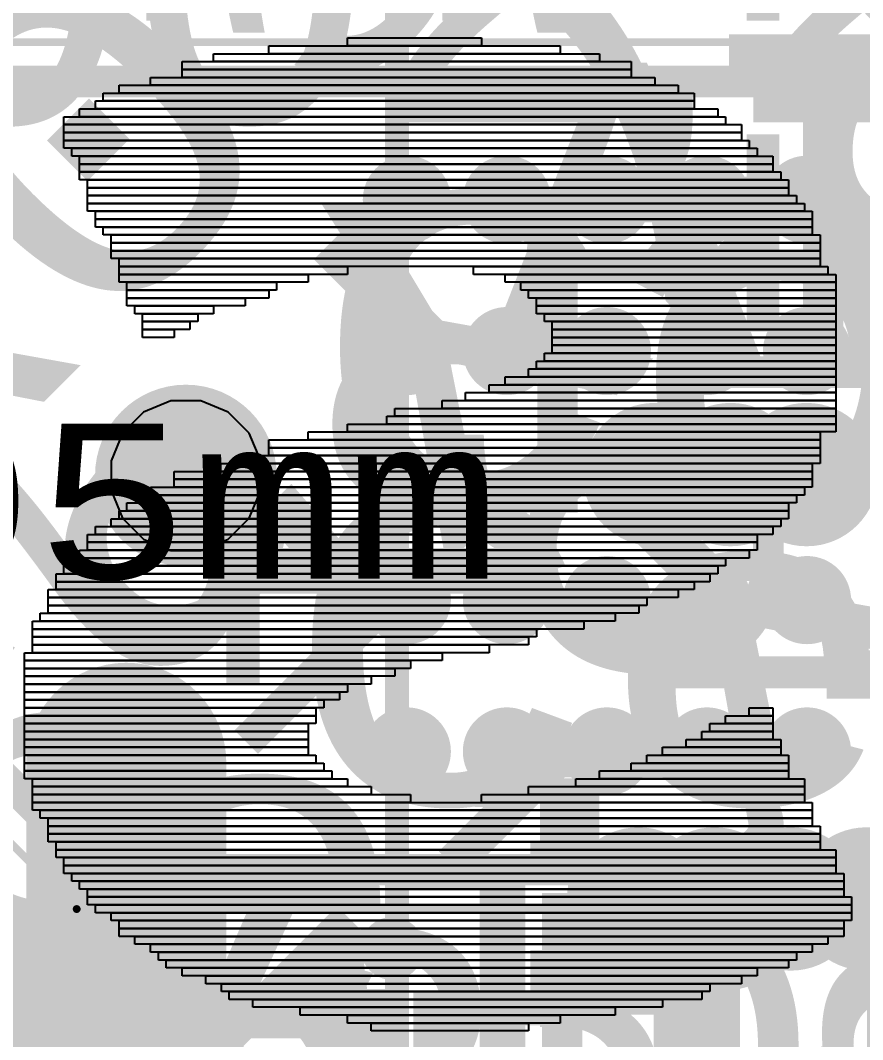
# Model space of a CAD drawing. Header units: inches. Extents: x -2.12 to 4.45, y -3.15 to 1.57.
# Drawn here: x 0.1413 to 0.3518, y -1.2747 to -1.0202 of the extents above; entities that cross this region are included whole.
import ezdxf

# ---------------------------------------------------------------- set-up
doc = ezdxf.new("R2010")
doc.units = ezdxf.units.IN
doc.header["$MEASUREMENT"] = 0
for name, color, linetype in [('Bottom', 5, 'Continuous'), ('Bottom Overlay', 54, 'Continuous'), ('Bottom Solder', 6, 'Continuous'), ('bPlace', 56, 'Continuous'), ('Document', 56, 'Continuous'), ('Measures', 56, 'Continuous'), ('Multi-Layer', 9, 'Continuous'), ('Pad Holes', 156, 'Continuous'), ('tDocu', 76, 'Continuous'), ('Top', 1, 'Continuous'), ('Top Overlay', 2, 'Continuous'), ('Top Paste', 8, 'Continuous'), ('Top Solder', 216, 'Continuous'), ('Top Value', 56, 'Continuous'), ('tPlace', 56, 'Continuous'), ('Via Holes', 16, 'Continuous')]:
    doc.layers.add(name, color=color, linetype=linetype)
doc.styles.add('Arial', font='', dxfattribs={"height": 0.2})
doc.styles.add('Courier New', font='', dxfattribs={"height": 0.2})
doc.styles.get('Arial').set_extended_font_data('Arial')
doc.styles.get('Courier New').set_extended_font_data('Courier New')

# ---------------------------------------------------------------- blocks, each defined once
blk = doc.blocks.new('SMD3225_3_2X2_5X0_7_MTC_L_43')
at = {"layer": 'Measures', "style": 'Courier New'}
for s, p in [('Inner Pad Padstyle: RX47Y-4D0T', (-0.666, -0.315)), ('Outer Pad Padstyle: RX47Y59D0T', (-0.659, -0.415)), ('Alternate 1 Padstyle: OX60Y90D30P', (-0.712, -0.515)), ('Alternate 2 Padstyle: OX90Y60D30P', (-0.712, -0.615))]:
    blk.add_text(s, height=0.0775, dxfattribs=at).set_placement(p)
blk = doc.blocks.new('TO_236AB_NEX_L_53')
at = {"layer": 'Measures', "style": 'Courier New'}
for s, height, p in [('0.075in/1.905mm', 0.03875, (-0.159, -0.194)), ('Top Padstyle: RX19Y34D0T', 0.0775, (-0.53, -0.306)), ('Bottom Padstyle: RX19Y34D0T', 0.0775, (-0.583, -0.38))]:
    blk.add_text(s, height=height, dxfattribs=at).set_placement(p)
blk = doc.blocks.new('CONN_QTH_030_02_L_D_A_K_FR_S00_72')
at = {"layer": 'Measures', "style": 'Courier New'}
for s, p in [('1st Center Padstyle: RX185Y25D0T', (-0.697, -1.057)), ('2nd Center Padstyle: RX100Y25D0T', (-0.704, -1.132)), ('Keying Padstyle: EX60Y60D40P', (-0.613, -1.207))]:
    blk.add_text(s, height=0.0775, dxfattribs=at).set_placement(p)
blk = doc.blocks.new('SAMTEC_ADM6_30_01_5_L_4_2_A_TR_73')
at = {"layer": 'Top'}
h = blk.add_hatch(color=1, dxfattribs=at)
edge = h.paths.add_edge_path()
edge.add_arc((0.2625, 0.0689), 0.00701, 0, 360)
h = blk.add_hatch(color=1, dxfattribs=at)
edge = h.paths.add_edge_path()
edge.add_arc((0.2875, 0.0689), 0.00701, 0, 360)
h = blk.add_hatch(color=1, dxfattribs=at)
edge = h.paths.add_edge_path()
edge.add_arc((0.3125, 0.0689), 0.00701, 0, 360)
h = blk.add_hatch(color=1, dxfattribs=at)
edge = h.paths.add_edge_path()
edge.add_arc((0.3375, 0.0689), 0.00701, 0, 360)
h = blk.add_hatch(color=1, dxfattribs=at)
edge = h.paths.add_edge_path()
edge.add_arc((0.3625, 0.0689), 0.00701, 0, 360)
h = blk.add_hatch(color=1, dxfattribs=at)
edge = h.paths.add_edge_path()
edge.add_arc((0.2625, 0.0311), 0.00701, 0, 360)
h = blk.add_hatch(color=1, dxfattribs=at)
edge = h.paths.add_edge_path()
edge.add_arc((0.2875, 0.0311), 0.00701, 0, 360)
h = blk.add_hatch(color=1, dxfattribs=at)
edge = h.paths.add_edge_path()
edge.add_arc((0.3125, 0.0311), 0.00701, 0, 360)
h = blk.add_hatch(color=1, dxfattribs=at)
edge = h.paths.add_edge_path()
edge.add_arc((0.3375, 0.0311), 0.00701, 0, 360)
h = blk.add_hatch(color=1, dxfattribs=at)
edge = h.paths.add_edge_path()
edge.add_arc((0.3625, 0.0311), 0.00701, 0, 360)
h = blk.add_hatch(color=1, dxfattribs=at)
edge = h.paths.add_edge_path()
edge.add_arc((0.2625, -0.0311), 0.00701, 0, 360)
h = blk.add_hatch(color=1, dxfattribs=at)
edge = h.paths.add_edge_path()
edge.add_arc((0.2875, -0.0311), 0.00701, 0, 360)
h = blk.add_hatch(color=1, dxfattribs=at)
edge = h.paths.add_edge_path()
edge.add_arc((0.3125, -0.0311), 0.00701, 0, 360)
h = blk.add_hatch(color=1, dxfattribs=at)
edge = h.paths.add_edge_path()
edge.add_arc((0.3375, -0.0311), 0.00701, 0, 360)
h = blk.add_hatch(color=1, dxfattribs=at)
edge = h.paths.add_edge_path()
edge.add_arc((0.3625, -0.0311), 0.00701, 0, 360)
h = blk.add_hatch(color=1, dxfattribs=at)
edge = h.paths.add_edge_path()
edge.add_arc((0.2625, -0.0689), 0.00701, 0, 360)
h = blk.add_hatch(color=1, dxfattribs=at)
edge = h.paths.add_edge_path()
edge.add_arc((0.2875, -0.0689), 0.00701, 0, 360)
h = blk.add_hatch(color=1, dxfattribs=at)
edge = h.paths.add_edge_path()
edge.add_arc((0.3125, -0.0689), 0.00701, 0, 360)
h = blk.add_hatch(color=1, dxfattribs=at)
edge = h.paths.add_edge_path()
edge.add_arc((0.3375, -0.0689), 0.00701, 0, 360)
h = blk.add_hatch(color=1, dxfattribs=at)
edge = h.paths.add_edge_path()
edge.add_arc((0.3625, -0.0689), 0.00701, 0, 360)
at = {"layer": 'Top Paste'}
h = blk.add_hatch(color=8, dxfattribs=at)
edge = h.paths.add_edge_path()
edge.add_arc((0.2625, 0.0689), 0.00701, 0, 360)
h = blk.add_hatch(color=8, dxfattribs=at)
edge = h.paths.add_edge_path()
edge.add_arc((0.2875, 0.0689), 0.00701, 0, 360)
h = blk.add_hatch(color=8, dxfattribs=at)
edge = h.paths.add_edge_path()
edge.add_arc((0.3125, 0.0689), 0.00701, 0, 360)
h = blk.add_hatch(color=8, dxfattribs=at)
edge = h.paths.add_edge_path()
edge.add_arc((0.3375, 0.0689), 0.00701, 0, 360)
h = blk.add_hatch(color=8, dxfattribs=at)
edge = h.paths.add_edge_path()
edge.add_arc((0.3625, 0.0689), 0.00701, 0, 360)
h = blk.add_hatch(color=8, dxfattribs=at)
edge = h.paths.add_edge_path()
edge.add_arc((0.2625, 0.0311), 0.00701, 0, 360)
h = blk.add_hatch(color=8, dxfattribs=at)
edge = h.paths.add_edge_path()
edge.add_arc((0.2875, 0.0311), 0.00701, 0, 360)
h = blk.add_hatch(color=8, dxfattribs=at)
edge = h.paths.add_edge_path()
edge.add_arc((0.3125, 0.0311), 0.00701, 0, 360)
h = blk.add_hatch(color=8, dxfattribs=at)
edge = h.paths.add_edge_path()
edge.add_arc((0.3375, 0.0311), 0.00701, 0, 360)
h = blk.add_hatch(color=8, dxfattribs=at)
edge = h.paths.add_edge_path()
edge.add_arc((0.3625, 0.0311), 0.00701, 0, 360)
h = blk.add_hatch(color=8, dxfattribs=at)
edge = h.paths.add_edge_path()
edge.add_arc((0.2625, -0.0311), 0.00701, 0, 360)
h = blk.add_hatch(color=8, dxfattribs=at)
edge = h.paths.add_edge_path()
edge.add_arc((0.2875, -0.0311), 0.00701, 0, 360)
h = blk.add_hatch(color=8, dxfattribs=at)
edge = h.paths.add_edge_path()
edge.add_arc((0.3125, -0.0311), 0.00701, 0, 360)
h = blk.add_hatch(color=8, dxfattribs=at)
edge = h.paths.add_edge_path()
edge.add_arc((0.3375, -0.0311), 0.00701, 0, 360)
h = blk.add_hatch(color=8, dxfattribs=at)
edge = h.paths.add_edge_path()
edge.add_arc((0.3625, -0.0311), 0.00701, 0, 360)
h = blk.add_hatch(color=8, dxfattribs=at)
edge = h.paths.add_edge_path()
edge.add_arc((0.2625, -0.0689), 0.00701, 0, 360)
h = blk.add_hatch(color=8, dxfattribs=at)
edge = h.paths.add_edge_path()
edge.add_arc((0.2875, -0.0689), 0.00701, 0, 360)
h = blk.add_hatch(color=8, dxfattribs=at)
edge = h.paths.add_edge_path()
edge.add_arc((0.3125, -0.0689), 0.00701, 0, 360)
h = blk.add_hatch(color=8, dxfattribs=at)
edge = h.paths.add_edge_path()
edge.add_arc((0.3375, -0.0689), 0.00701, 0, 360)
h = blk.add_hatch(color=8, dxfattribs=at)
edge = h.paths.add_edge_path()
edge.add_arc((0.3625, -0.0689), 0.00701, 0, 360)
at = {"layer": 'Top Solder'}
h = blk.add_hatch(color=216, dxfattribs=at)
edge = h.paths.add_edge_path()
edge.add_arc((0.2625, 0.0689), 0.01101, 0, 360)
h = blk.add_hatch(color=216, dxfattribs=at)
edge = h.paths.add_edge_path()
edge.add_arc((0.2875, 0.0689), 0.01101, 0, 360)
h = blk.add_hatch(color=216, dxfattribs=at)
edge = h.paths.add_edge_path()
edge.add_arc((0.3125, 0.0689), 0.01101, 0, 360)
h = blk.add_hatch(color=216, dxfattribs=at)
edge = h.paths.add_edge_path()
edge.add_arc((0.3375, 0.0689), 0.01101, 0, 360)
h = blk.add_hatch(color=216, dxfattribs=at)
edge = h.paths.add_edge_path()
edge.add_arc((0.3625, 0.0689), 0.01101, 0, 360)
h = blk.add_hatch(color=216, dxfattribs=at)
edge = h.paths.add_edge_path()
edge.add_arc((0.2625, 0.0311), 0.01101, 0, 360)
h = blk.add_hatch(color=216, dxfattribs=at)
edge = h.paths.add_edge_path()
edge.add_arc((0.2875, 0.0311), 0.01101, 0, 360)
h = blk.add_hatch(color=216, dxfattribs=at)
edge = h.paths.add_edge_path()
edge.add_arc((0.3125, 0.0311), 0.01101, 0, 360)
h = blk.add_hatch(color=216, dxfattribs=at)
edge = h.paths.add_edge_path()
edge.add_arc((0.3375, 0.0311), 0.01101, 0, 360)
h = blk.add_hatch(color=216, dxfattribs=at)
edge = h.paths.add_edge_path()
edge.add_arc((0.3625, 0.0311), 0.01101, 0, 360)
h = blk.add_hatch(color=216, dxfattribs=at)
edge = h.paths.add_edge_path()
edge.add_arc((0.2625, -0.0311), 0.01101, 0, 360)
h = blk.add_hatch(color=216, dxfattribs=at)
edge = h.paths.add_edge_path()
edge.add_arc((0.2875, -0.0311), 0.01101, 0, 360)
h = blk.add_hatch(color=216, dxfattribs=at)
edge = h.paths.add_edge_path()
edge.add_arc((0.3125, -0.0311), 0.01101, 0, 360)
h = blk.add_hatch(color=216, dxfattribs=at)
edge = h.paths.add_edge_path()
edge.add_arc((0.3375, -0.0311), 0.01101, 0, 360)
h = blk.add_hatch(color=216, dxfattribs=at)
edge = h.paths.add_edge_path()
edge.add_arc((0.3625, -0.0311), 0.01101, 0, 360)
h = blk.add_hatch(color=216, dxfattribs=at)
edge = h.paths.add_edge_path()
edge.add_arc((0.2625, -0.0689), 0.01101, 0, 360)
h = blk.add_hatch(color=216, dxfattribs=at)
edge = h.paths.add_edge_path()
edge.add_arc((0.2875, -0.0689), 0.01101, 0, 360)
h = blk.add_hatch(color=216, dxfattribs=at)
edge = h.paths.add_edge_path()
edge.add_arc((0.3125, -0.0689), 0.01101, 0, 360)
h = blk.add_hatch(color=216, dxfattribs=at)
edge = h.paths.add_edge_path()
edge.add_arc((0.3375, -0.0689), 0.01101, 0, 360)
h = blk.add_hatch(color=216, dxfattribs=at)
edge = h.paths.add_edge_path()
edge.add_arc((0.3625, -0.0689), 0.01101, 0, 360)
at = {"layer": 'tDocu'}
for points, const_width in [([(0.37008, 0.11811, 1), (0.3622, 0.11811, 1)], 0.00787), ([(0.36023, 0.11811, 1), (0.36417, 0.11811, 1)], 0.00394), ([(0.36811, 0.11811, 1), (0.37205, 0.11811, 1)], 0.00394), ([(0.4391, 0.09843, 1), (0.44106, 0.09843, 1)], 0.00197), ([(0.4391, 0.09843, 1), (0.44106, 0.09843, 1)], 0.00197)]:
    blk.add_lwpolyline(points, format="xyb", close=True, dxfattribs=dict(at, const_width=const_width))
at = {"layer": 'tDocu', "const_width": 0.00394}
for points in [[(0.44008, 0.09843), (-0.44008, 0.09843)], [(0.46791, 0.07059), (0.44008, 0.09843)], [(0.46791, -0.09843), (-0.46791, -0.09843)]]:
    blk.add_lwpolyline(points, dxfattribs=at)
at = {"layer": 'Top', "const_width": 0.00197}
for points in [[(0.445, 0.10827), (-0.445, 0.10827)], [(0.47776, 0.07551), (0.445, 0.10827)], [(0.47776, -0.10827), (-0.47776, -0.10827)]]:
    blk.add_lwpolyline(points, dxfattribs=at)
at = {"layer": 'Top', "const_width": 0.000985}
blk.add_lwpolyline([(0.44451, 0.10827, 1), (0.44549, 0.10827, 1)], format="xyb", close=True, dxfattribs=at)
blk.add_lwpolyline([(0.44451, 0.10827, 1), (0.44549, 0.10827, 1)], format="xyb", close=True, dxfattribs=at)
at = {"layer": 'tPlace'}
for points, const_width in [([(0.37008, 0.11811, 1), (0.3622, 0.11811, 1)], 0.00787), ([(0.36023, 0.11811, 1), (0.36417, 0.11811, 1)], 0.00394), ([(0.36811, 0.11811, 1), (0.37205, 0.11811, 1)], 0.00394), ([(0.43811, 0.09843, 1), (0.44205, 0.09843, 1)], 0.00394), ([(0.43811, 0.09843, 1), (0.44205, 0.09843, 1)], 0.00394)]:
    blk.add_lwpolyline(points, format="xyb", close=True, dxfattribs=dict(at, const_width=const_width))
at = {"layer": 'tPlace', "const_width": 0.00787}
for points in [[(0.44008, 0.09843), (-0.44008, 0.09843)], [(0.46791, 0.07059), (0.44008, 0.09843)], [(0.46791, -0.09843), (-0.46791, -0.09843)]]:
    blk.add_lwpolyline(points, dxfattribs=at)
blk = doc.blocks.new('TO_236_VIS_L_90')
at = {"layer": 'Measures', "style": 'Courier New'}
blk.add_text('Alt 2 Padstyle: OX90Y60D30P', height=0.0775, dxfattribs=at).set_placement((-0.583, -0.533))
blk = doc.blocks.new('TO_236AB_NEX_L_93')
at = {"layer": 'Measures', "style": 'Courier New'}
for s, p in [('Top Padstyle: RX19Y34D0T', (-0.53, -0.306)), ('Bottom Padstyle: RX19Y34D0T', (-0.583, -0.38)), ('Alt 1 Padstyle: OX60Y90D30P', (-0.583, -0.456)), ('Alt 2 Padstyle: OX90Y60D30P', (-0.583, -0.53))]:
    blk.add_text(s, height=0.0775, dxfattribs=at).set_placement(p)

msp = doc.modelspace()

# ---------------------------------------------------------------- hatches: boundary and pattern name
at = {"layer": 'Bottom'}
h = msp.add_hatch(color=5, dxfattribs=at)
edge = h.paths.add_edge_path()
edge.add_arc((0.18269, -1.13386), 0.0187, 0, 360)
h = msp.add_hatch(color=5, dxfattribs=at)
edge = h.paths.add_edge_path()
edge.add_arc((0.2998, -1.13361), 0.013905, 0, 360)
h = msp.add_hatch(color=5, dxfattribs=at)
edge = h.paths.add_edge_path()
edge.add_arc((0.3188, -1.13361), 0.013905, 0, 360)
h = msp.add_hatch(color=5, dxfattribs=at)
edge = h.paths.add_edge_path()
edge.add_arc((0.3378, -1.13361), 0.013905, 0, 360)
h = msp.add_hatch(color=5, dxfattribs=at)
edge = h.paths.add_edge_path()
edge.add_arc((0.2958, -1.23961), 0.013905, 0, 360)
h = msp.add_hatch(color=5, dxfattribs=at)
edge = h.paths.add_edge_path()
edge.add_arc((0.3148, -1.23961), 0.013905, 0, 360)
h = msp.add_hatch(color=5, dxfattribs=at)
edge = h.paths.add_edge_path()
edge.add_arc((0.3338, -1.23961), 0.013905, 0, 360)
h = msp.add_hatch(color=5, dxfattribs=at)
edge = h.paths.add_edge_path()
edge.add_arc((0.3528, -1.23961), 0.013905, 0, 360)
at = {"layer": 'Bottom Solder'}
h = msp.add_hatch(color=6, dxfattribs=at)
edge = h.paths.add_edge_path()
edge.add_arc((0.18269, -1.13386), 0.0227, 0, 360)
h = msp.add_hatch(color=6, dxfattribs=at)
edge = h.paths.add_edge_path()
edge.add_arc((0.2998, -1.13361), 0.017905, 0, 360)
h = msp.add_hatch(color=6, dxfattribs=at)
edge = h.paths.add_edge_path()
edge.add_arc((0.3188, -1.13361), 0.017905, 0, 360)
h = msp.add_hatch(color=6, dxfattribs=at)
edge = h.paths.add_edge_path()
edge.add_arc((0.3378, -1.13361), 0.017905, 0, 360)
h = msp.add_hatch(color=6, dxfattribs=at)
edge = h.paths.add_edge_path()
edge.add_arc((0.2958, -1.23961), 0.017905, 0, 360)
h = msp.add_hatch(color=6, dxfattribs=at)
edge = h.paths.add_edge_path()
edge.add_arc((0.3148, -1.23961), 0.017905, 0, 360)
h = msp.add_hatch(color=6, dxfattribs=at)
edge = h.paths.add_edge_path()
edge.add_arc((0.3338, -1.23961), 0.017905, 0, 360)
h = msp.add_hatch(color=6, dxfattribs=at)
edge = h.paths.add_edge_path()
edge.add_arc((0.3528, -1.23961), 0.017905, 0, 360)
at = {"layer": 'Multi-Layer'}
h = msp.add_hatch(color=9, dxfattribs=at)
edge = h.paths.add_edge_path()
edge.add_arc((0.18269, -1.13386), 0.0187, 0, 360)
at = {"layer": 'Pad Holes'}
h = msp.add_hatch(color=7, dxfattribs=at)
edge = h.paths.add_edge_path()
edge.add_arc((0.18269, -1.13386), 0.0187, 0, 360)
at = {"layer": 'Top'}
h = msp.add_hatch(color=1, dxfattribs=at)
edge = h.paths.add_edge_path()
edge.add_arc((0.18269, -1.13386), 0.0187, 0, 360)
h = msp.add_hatch(color=1, dxfattribs=at)
edge = h.paths.add_edge_path()
edge.add_arc((0.2998, -1.13361), 0.013905, 0, 360)
h = msp.add_hatch(color=1, dxfattribs=at)
edge = h.paths.add_edge_path()
edge.add_arc((0.3188, -1.13361), 0.013905, 0, 360)
h = msp.add_hatch(color=1, dxfattribs=at)
edge = h.paths.add_edge_path()
edge.add_arc((0.3378, -1.13361), 0.013905, 0, 360)
h = msp.add_hatch(color=1, dxfattribs=at)
edge = h.paths.add_edge_path()
edge.add_arc((0.2958, -1.23961), 0.013905, 0, 360)
h = msp.add_hatch(color=1, dxfattribs=at)
edge = h.paths.add_edge_path()
edge.add_arc((0.3148, -1.23961), 0.013905, 0, 360)
h = msp.add_hatch(color=1, dxfattribs=at)
edge = h.paths.add_edge_path()
edge.add_arc((0.3338, -1.23961), 0.013905, 0, 360)
h = msp.add_hatch(color=1, dxfattribs=at)
edge = h.paths.add_edge_path()
edge.add_arc((0.3528, -1.23961), 0.013905, 0, 360)
at = {"layer": 'Top Solder'}
h = msp.add_hatch(color=216, dxfattribs=at)
edge = h.paths.add_edge_path()
edge.add_arc((0.18269, -1.13386), 0.0227, 0, 360)
h = msp.add_hatch(color=216, dxfattribs=at)
edge = h.paths.add_edge_path()
edge.add_arc((0.2998, -1.13361), 0.017905, 0, 360)
h = msp.add_hatch(color=216, dxfattribs=at)
edge = h.paths.add_edge_path()
edge.add_arc((0.3188, -1.13361), 0.017905, 0, 360)
h = msp.add_hatch(color=216, dxfattribs=at)
edge = h.paths.add_edge_path()
edge.add_arc((0.3378, -1.13361), 0.017905, 0, 360)
h = msp.add_hatch(color=216, dxfattribs=at)
edge = h.paths.add_edge_path()
edge.add_arc((0.2958, -1.23961), 0.017905, 0, 360)
h = msp.add_hatch(color=216, dxfattribs=at)
edge = h.paths.add_edge_path()
edge.add_arc((0.3148, -1.23961), 0.017905, 0, 360)
h = msp.add_hatch(color=216, dxfattribs=at)
edge = h.paths.add_edge_path()
edge.add_arc((0.3338, -1.23961), 0.017905, 0, 360)
h = msp.add_hatch(color=216, dxfattribs=at)
edge = h.paths.add_edge_path()
edge.add_arc((0.3528, -1.23961), 0.017905, 0, 360)
at = {"layer": 'Via Holes'}
h = msp.add_hatch(color=7, dxfattribs=at)
edge = h.paths.add_edge_path()
edge.add_arc((0.2998, -1.13361), 0.005905, 0, 360)
h = msp.add_hatch(color=7, dxfattribs=at)
edge = h.paths.add_edge_path()
edge.add_arc((0.3188, -1.13361), 0.005905, 0, 360)
h = msp.add_hatch(color=7, dxfattribs=at)
edge = h.paths.add_edge_path()
edge.add_arc((0.3378, -1.13361), 0.005905, 0, 360)
h = msp.add_hatch(color=7, dxfattribs=at)
edge = h.paths.add_edge_path()
edge.add_arc((0.2958, -1.23961), 0.005905, 0, 360)
h = msp.add_hatch(color=7, dxfattribs=at)
edge = h.paths.add_edge_path()
edge.add_arc((0.3148, -1.23961), 0.005905, 0, 360)
h = msp.add_hatch(color=7, dxfattribs=at)
edge = h.paths.add_edge_path()
edge.add_arc((0.3338, -1.23961), 0.005905, 0, 360)
h = msp.add_hatch(color=7, dxfattribs=at)
edge = h.paths.add_edge_path()
edge.add_arc((0.3528, -1.23961), 0.005905, 0, 360)

# ---------------------------------------------------------------- linework, layer by layer
at = {"layer": 'bPlace'}
for p, q in [((0.22308, -1.02652), (0.22308, -1.02455)), ((0.22308, -1.02455), (0.25654, -1.02455)), ((0.25654, -1.02455), (0.25654, -1.02652)), ((0.18961, -1.03045), (0.18961, -1.02848)), ((0.18961, -1.02848), (0.28607, -1.02848)), ((0.20339, -1.02848), (0.20339, -1.02652)), ((0.20339, -1.02652), (0.27623, -1.02652)), ((0.27623, -1.02848), (0.20339, -1.02848)), ((0.25654, -1.02652), (0.22308, -1.02652)), ((0.27623, -1.02652), (0.27623, -1.02848)), ((0.28607, -1.02848), (0.28607, -1.03045)), ((0.18174, -1.03242), (0.18174, -1.03045)), ((0.18174, -1.03045), (0.29394, -1.03045)), ((0.28607, -1.03045), (0.18961, -1.03045)), ((0.29394, -1.03045), (0.29394, -1.03242)), ((0.29394, -1.03242), (0.18174, -1.03242)), ((0.18174, -1.03439), (0.18174, -1.03242)), ((0.18174, -1.03242), (0.29394, -1.03242)), ((0.29394, -1.03242), (0.29394, -1.03439)), ((0.17386, -1.03636), (0.17386, -1.03439)), ((0.17386, -1.03439), (0.29985, -1.03439)), ((0.29394, -1.03439), (0.18174, -1.03439)), ((0.29985, -1.03439), (0.29985, -1.03636)), ((0.16205, -1.04029), (0.16205, -1.03833)), ((0.16205, -1.03833), (0.30969, -1.03833)), ((0.16599, -1.03833), (0.16599, -1.03636)), ((0.16599, -1.03636), (0.30575, -1.03636)), ((0.30575, -1.03833), (0.16599, -1.03833)), ((0.29985, -1.03636), (0.17386, -1.03636)), ((0.30575, -1.03636), (0.30575, -1.03833)), ((0.30969, -1.03833), (0.30969, -1.04029)), ((0.16008, -1.04226), (0.16008, -1.04029)), ((0.16008, -1.04029), (0.30969, -1.04029)), ((0.30969, -1.04029), (0.16205, -1.04029)), ((0.30969, -1.04029), (0.30969, -1.04226)), ((0.15615, -1.04423), (0.15615, -1.04226)), ((0.15615, -1.04226), (0.3156, -1.04226)), ((0.30969, -1.04226), (0.16008, -1.04226)), ((0.3156, -1.04226), (0.3156, -1.04423)), ((0.15221, -1.0462), (0.15221, -1.04423)), ((0.15221, -1.04423), (0.31756, -1.04423)), ((0.31756, -1.0462), (0.15221, -1.0462)), ((0.15221, -1.04817), (0.15221, -1.0462)), ((0.15221, -1.0462), (0.3215, -1.0462)), ((0.3156, -1.04423), (0.15615, -1.04423)), ((0.31756, -1.04423), (0.31756, -1.0462)), ((0.3215, -1.0462), (0.3215, -1.04817)), ((0.3215, -1.04817), (0.15221, -1.04817)), ((0.15221, -1.05014), (0.15221, -1.04817)), ((0.15221, -1.04817), (0.3215, -1.04817)), ((0.3215, -1.04817), (0.3215, -1.05014)), ((0.3215, -1.05014), (0.15221, -1.05014)), ((0.15221, -1.05211), (0.15221, -1.05014)), ((0.15221, -1.05014), (0.32347, -1.05014)), ((0.32347, -1.05014), (0.32347, -1.05211)), ((0.32347, -1.05211), (0.15221, -1.05211)), ((0.15418, -1.05407), (0.15418, -1.05211)), ((0.15418, -1.05211), (0.32544, -1.05211)), ((0.32544, -1.05211), (0.32544, -1.05407)), ((0.32544, -1.05407), (0.15418, -1.05407)), ((0.15615, -1.05604), (0.15615, -1.05407)), ((0.15615, -1.05407), (0.32937, -1.05407)), ((0.32937, -1.05604), (0.15615, -1.05604)), ((0.15615, -1.05801), (0.15615, -1.05604)), ((0.15615, -1.05604), (0.32937, -1.05604)), ((0.32937, -1.05407), (0.32937, -1.05604)), ((0.32937, -1.05604), (0.32937, -1.05801)), ((0.32937, -1.05801), (0.15615, -1.05801)), ((0.15615, -1.05998), (0.15615, -1.05801)), ((0.15615, -1.05801), (0.33134, -1.05801)), ((0.33134, -1.05801), (0.33134, -1.05998)), ((0.33134, -1.05998), (0.15615, -1.05998)), ((0.15812, -1.06195), (0.15812, -1.05998)), ((0.15812, -1.05998), (0.33331, -1.05998)), ((0.33331, -1.05998), (0.33331, -1.06195)), ((0.33331, -1.06195), (0.15812, -1.06195)), ((0.15812, -1.06392), (0.15812, -1.06195)), ((0.15812, -1.06195), (0.33331, -1.06195)), ((0.33331, -1.06392), (0.15812, -1.06392)), ((0.15812, -1.06589), (0.15812, -1.06392)), ((0.15812, -1.06392), (0.33528, -1.06392)), ((0.33331, -1.06195), (0.33331, -1.06392)), ((0.33528, -1.06392), (0.33528, -1.06589)), ((0.33528, -1.06589), (0.15812, -1.06589)), ((0.15812, -1.06785), (0.15812, -1.06589)), ((0.15812, -1.06589), (0.33725, -1.06589)), ((0.33725, -1.06589), (0.33725, -1.06785)), ((0.33725, -1.06785), (0.15812, -1.06785)), ((0.16008, -1.06982), (0.16008, -1.06785)), ((0.16008, -1.06785), (0.33922, -1.06785)), ((0.33922, -1.06785), (0.33922, -1.06982)), ((0.33922, -1.06982), (0.16008, -1.06982)), ((0.16008, -1.07179), (0.16008, -1.06982)), ((0.16008, -1.06982), (0.33922, -1.06982)), ((0.33922, -1.06982), (0.33922, -1.07179)), ((0.33922, -1.07179), (0.16008, -1.07179)), ((0.16205, -1.07376), (0.16205, -1.07179)), ((0.16205, -1.07179), (0.33922, -1.07179)), ((0.33922, -1.07376), (0.16205, -1.07376)), ((0.16402, -1.07573), (0.16402, -1.07376)), ((0.16402, -1.07376), (0.34119, -1.07376)), ((0.33922, -1.07179), (0.33922, -1.07376)), ((0.34119, -1.07376), (0.34119, -1.07573)), ((0.34119, -1.07573), (0.16402, -1.07573)), ((0.16402, -1.0777), (0.16402, -1.07573)), ((0.16402, -1.07573), (0.34119, -1.07573)), ((0.34119, -1.07573), (0.34119, -1.0777)), ((0.34119, -1.0777), (0.16402, -1.0777)), ((0.16402, -1.07967), (0.16402, -1.0777)), ((0.16402, -1.0777), (0.34119, -1.0777)), ((0.34119, -1.0777), (0.34119, -1.07967)), ((0.34119, -1.07967), (0.16402, -1.07967)), ((0.16599, -1.08163), (0.16599, -1.07967)), ((0.16599, -1.07967), (0.34119, -1.07967)), ((0.34119, -1.08163), (0.16599, -1.08163)), ((0.16599, -1.0836), (0.16599, -1.08163)), ((0.16599, -1.08163), (0.22308, -1.08163)), ((0.22308, -1.08163), (0.22308, -1.0836)), ((0.25457, -1.0836), (0.25457, -1.08163)), ((0.25457, -1.08163), (0.34315, -1.08163)), ((0.34119, -1.07967), (0.34119, -1.08163)), ((0.34315, -1.08163), (0.34315, -1.0836)), ((0.22308, -1.0836), (0.16599, -1.0836)), ((0.16599, -1.08557), (0.16599, -1.0836)), ((0.16599, -1.0836), (0.21323, -1.0836)), ((0.21323, -1.0836), (0.21323, -1.08557)), ((0.34315, -1.0836), (0.25457, -1.0836)), ((0.26245, -1.08557), (0.26245, -1.0836)), ((0.26245, -1.0836), (0.34512, -1.0836)), ((0.34512, -1.0836), (0.34512, -1.08557)), ((0.21323, -1.08557), (0.16599, -1.08557)), ((0.16796, -1.08754), (0.16796, -1.08557)), ((0.16796, -1.08557), (0.20536, -1.08557)), ((0.20536, -1.08557), (0.20536, -1.08754)), ((0.34512, -1.08557), (0.26245, -1.08557)), ((0.26638, -1.08754), (0.26638, -1.08557)), ((0.26638, -1.08557), (0.34512, -1.08557)), ((0.34512, -1.08557), (0.34512, -1.08754)), ((0.20536, -1.08754), (0.16796, -1.08754)), ((0.16796, -1.08951), (0.16796, -1.08754)), ((0.16796, -1.08754), (0.20339, -1.08754)), ((0.20339, -1.08951), (0.16796, -1.08951)), ((0.16796, -1.09148), (0.16796, -1.08951)), ((0.16796, -1.08951), (0.19749, -1.08951)), ((0.19749, -1.08951), (0.19749, -1.09148)), ((0.20339, -1.08754), (0.20339, -1.08951)), ((0.34512, -1.08754), (0.26638, -1.08754)), ((0.26835, -1.08951), (0.26835, -1.08754)), ((0.26835, -1.08754), (0.34512, -1.08754)), ((0.34512, -1.08951), (0.26835, -1.08951)), ((0.27032, -1.09148), (0.27032, -1.08951)), ((0.27032, -1.08951), (0.34512, -1.08951)), ((0.34512, -1.08754), (0.34512, -1.08951)), ((0.34512, -1.08951), (0.34512, -1.09148)), ((0.19749, -1.09148), (0.16796, -1.09148)), ((0.16993, -1.09344), (0.16993, -1.09148)), ((0.16993, -1.09148), (0.18961, -1.09148)), ((0.18961, -1.09148), (0.18961, -1.09344)), ((0.34512, -1.09148), (0.27032, -1.09148)), ((0.27032, -1.09344), (0.27032, -1.09148)), ((0.27032, -1.09148), (0.34512, -1.09148)), ((0.34512, -1.09148), (0.34512, -1.09344)), ((0.18961, -1.09344), (0.16993, -1.09344)), ((0.17189, -1.09541), (0.17189, -1.09344)), ((0.17189, -1.09344), (0.18567, -1.09344)), ((0.18567, -1.09344), (0.18567, -1.09541)), ((0.34512, -1.09344), (0.27032, -1.09344)), ((0.27229, -1.09541), (0.27229, -1.09344)), ((0.27229, -1.09344), (0.34512, -1.09344)), ((0.34512, -1.09344), (0.34512, -1.09541)), ((0.18567, -1.09541), (0.17189, -1.09541)), ((0.17189, -1.09738), (0.17189, -1.09541)), ((0.17189, -1.09541), (0.18371, -1.09541)), ((0.18371, -1.09541), (0.18371, -1.09738)), ((0.34512, -1.09541), (0.27229, -1.09541)), ((0.27426, -1.09738), (0.27426, -1.09541)), ((0.27426, -1.09541), (0.34512, -1.09541)), ((0.34512, -1.09541), (0.34512, -1.09738)), ((0.18371, -1.09738), (0.17189, -1.09738)), ((0.17189, -1.09935), (0.17189, -1.09738)), ((0.17189, -1.09738), (0.17977, -1.09738)), ((0.17977, -1.09935), (0.17189, -1.09935)), ((0.17977, -1.09738), (0.17977, -1.09935)), ((0.34512, -1.09738), (0.27426, -1.09738)), ((0.27426, -1.09935), (0.27426, -1.09738)), ((0.27426, -1.09738), (0.34512, -1.09738)), ((0.34512, -1.09935), (0.27426, -1.09935)), ((0.27426, -1.10132), (0.27426, -1.09935)), ((0.27426, -1.09935), (0.34512, -1.09935)), ((0.34512, -1.09738), (0.34512, -1.09935)), ((0.34512, -1.09935), (0.34512, -1.10132)), ((0.34512, -1.10132), (0.27426, -1.10132)), ((0.27426, -1.10329), (0.27426, -1.10132)), ((0.27426, -1.10132), (0.34512, -1.10132)), ((0.34512, -1.10132), (0.34512, -1.10329)), ((0.27229, -1.10526), (0.27229, -1.10329)), ((0.27229, -1.10329), (0.34512, -1.10329)), ((0.34512, -1.10329), (0.27426, -1.10329)), ((0.34512, -1.10329), (0.34512, -1.10526)), ((0.26835, -1.10919), (0.26835, -1.10722)), ((0.26835, -1.10722), (0.34512, -1.10722)), ((0.27032, -1.10722), (0.27032, -1.10526)), ((0.27032, -1.10526), (0.34512, -1.10526)), ((0.34512, -1.10722), (0.27032, -1.10722)), ((0.34512, -1.10526), (0.27229, -1.10526)), ((0.34512, -1.10526), (0.34512, -1.10722)), ((0.34512, -1.10722), (0.34512, -1.10919)), ((0.26245, -1.11116), (0.26245, -1.10919)), ((0.26245, -1.10919), (0.34512, -1.10919)), ((0.34512, -1.10919), (0.26835, -1.10919)), ((0.34512, -1.10919), (0.34512, -1.11116)), ((0.25851, -1.11313), (0.25851, -1.11116)), ((0.25851, -1.11116), (0.34512, -1.11116)), ((0.34512, -1.11116), (0.26245, -1.11116)), ((0.34512, -1.11116), (0.34512, -1.11313)), ((0.2526, -1.1151), (0.2526, -1.11313)), ((0.2526, -1.11313), (0.34512, -1.11313)), ((0.34512, -1.11313), (0.25851, -1.11313)), ((0.34512, -1.11313), (0.34512, -1.1151)), ((0.23489, -1.11904), (0.23489, -1.11707)), ((0.23489, -1.11707), (0.34512, -1.11707)), ((0.2467, -1.11707), (0.2467, -1.1151)), ((0.2467, -1.1151), (0.34512, -1.1151)), ((0.34512, -1.11707), (0.2467, -1.11707)), ((0.34512, -1.1151), (0.2526, -1.1151)), ((0.34512, -1.1151), (0.34512, -1.11707)), ((0.34512, -1.11707), (0.34512, -1.11904)), ((0.23292, -1.121), (0.23292, -1.11904)), ((0.23292, -1.11904), (0.34512, -1.11904)), ((0.34512, -1.11904), (0.23489, -1.11904)), ((0.34512, -1.11904), (0.34512, -1.121)), ((0.22308, -1.12297), (0.22308, -1.121)), ((0.22308, -1.121), (0.34512, -1.121)), ((0.34512, -1.121), (0.23292, -1.121)), ((0.34512, -1.121), (0.34512, -1.12297)), ((0.20339, -1.12691), (0.20339, -1.12494)), ((0.20339, -1.12494), (0.34119, -1.12494)), ((0.21323, -1.12494), (0.21323, -1.12297)), ((0.21323, -1.12297), (0.34119, -1.12297)), ((0.34119, -1.12494), (0.21323, -1.12494)), ((0.34512, -1.12297), (0.22308, -1.12297)), ((0.34119, -1.12297), (0.34119, -1.12494)), ((0.34119, -1.12494), (0.34119, -1.12691)), ((0.34119, -1.12691), (0.20339, -1.12691)), ((0.20339, -1.12888), (0.20339, -1.12691)), ((0.20339, -1.12691), (0.34119, -1.12691)), ((0.34119, -1.12691), (0.34119, -1.12888)), ((0.19552, -1.13085), (0.19552, -1.12888)), ((0.19552, -1.12888), (0.34119, -1.12888)), ((0.34119, -1.12888), (0.20339, -1.12888)), ((0.34119, -1.12888), (0.34119, -1.13085)), ((0.17977, -1.13478), (0.17977, -1.13281)), ((0.17977, -1.13281), (0.33922, -1.13281)), ((0.18764, -1.13281), (0.18764, -1.13085)), ((0.18764, -1.13085), (0.33922, -1.13085)), ((0.33922, -1.13281), (0.18764, -1.13281)), ((0.34119, -1.13085), (0.19552, -1.13085)), ((0.33922, -1.13085), (0.33922, -1.13281)), ((0.33922, -1.13281), (0.33922, -1.13478)), ((0.33922, -1.13478), (0.17977, -1.13478)), ((0.17977, -1.13675), (0.17977, -1.13478)), ((0.17977, -1.13478), (0.33922, -1.13478)), ((0.33922, -1.13478), (0.33922, -1.13675)), ((0.17386, -1.13872), (0.17386, -1.13675)), ((0.17386, -1.13675), (0.33725, -1.13675)), ((0.33922, -1.13675), (0.17977, -1.13675)), ((0.33725, -1.13675), (0.33725, -1.13872)), ((0.17189, -1.14069), (0.17189, -1.13872)), ((0.17189, -1.13872), (0.33528, -1.13872)), ((0.33725, -1.13872), (0.17386, -1.13872)), ((0.33528, -1.13872), (0.33528, -1.14069)), ((0.16599, -1.14463), (0.16599, -1.14266)), ((0.16599, -1.14266), (0.33331, -1.14266)), ((0.16796, -1.14266), (0.16796, -1.14069)), ((0.16796, -1.14069), (0.33331, -1.14069)), ((0.33331, -1.14266), (0.16796, -1.14266)), ((0.33528, -1.14069), (0.17189, -1.14069)), ((0.33331, -1.14069), (0.33331, -1.14266)), ((0.33331, -1.14266), (0.33331, -1.14463)), ((0.16402, -1.14659), (0.16402, -1.14463)), ((0.16402, -1.14463), (0.33134, -1.14463)), ((0.33331, -1.14463), (0.16599, -1.14463)), ((0.33134, -1.14463), (0.33134, -1.14659)), ((0.16008, -1.14856), (0.16008, -1.14659)), ((0.16008, -1.14659), (0.32937, -1.14659)), ((0.33134, -1.14659), (0.16402, -1.14659)), ((0.32937, -1.14659), (0.32937, -1.14856)), ((0.15812, -1.15053), (0.15812, -1.14856)), ((0.15812, -1.14856), (0.32544, -1.14856)), ((0.32544, -1.15053), (0.15812, -1.15053)), ((0.15812, -1.1525), (0.15812, -1.15053)), ((0.15812, -1.15053), (0.32544, -1.15053)), ((0.32937, -1.14856), (0.16008, -1.14856)), ((0.32544, -1.14856), (0.32544, -1.15053)), ((0.32544, -1.15053), (0.32544, -1.1525)), ((0.15615, -1.15447), (0.15615, -1.1525)), ((0.15615, -1.1525), (0.32347, -1.1525)), ((0.32544, -1.1525), (0.15812, -1.1525)), ((0.32347, -1.1525), (0.32347, -1.15447)), ((0.15221, -1.15644), (0.15221, -1.15447)), ((0.15221, -1.15447), (0.31756, -1.15447)), ((0.32347, -1.15447), (0.15615, -1.15447)), ((0.31756, -1.15447), (0.31756, -1.15644)), ((0.31756, -1.15644), (0.15221, -1.15644)), ((0.15221, -1.15841), (0.15221, -1.15644)), ((0.15221, -1.15644), (0.3156, -1.15644)), ((0.3156, -1.15644), (0.3156, -1.15841)), ((0.15024, -1.16037), (0.15024, -1.15841)), ((0.15024, -1.15841), (0.31363, -1.15841)), ((0.31363, -1.16037), (0.15024, -1.16037)), ((0.15024, -1.16234), (0.15024, -1.16037)), ((0.15024, -1.16037), (0.30969, -1.16037)), ((0.3156, -1.15841), (0.15221, -1.15841)), ((0.30969, -1.16037), (0.30969, -1.16234)), ((0.31363, -1.15841), (0.31363, -1.16037)), ((0.14827, -1.16431), (0.14827, -1.16234)), ((0.14827, -1.16234), (0.30575, -1.16234)), ((0.30969, -1.16234), (0.15024, -1.16234)), ((0.30575, -1.16234), (0.30575, -1.16431)), ((0.30575, -1.16431), (0.14827, -1.16431)), ((0.14827, -1.16628), (0.14827, -1.16431)), ((0.14827, -1.16431), (0.29788, -1.16431)), ((0.29788, -1.16431), (0.29788, -1.16628)), ((0.1463, -1.17022), (0.1463, -1.16825)), ((0.1463, -1.16825), (0.29, -1.16825)), ((0.29788, -1.16628), (0.14827, -1.16628)), ((0.14827, -1.16825), (0.14827, -1.16628)), ((0.14827, -1.16628), (0.29591, -1.16628)), ((0.29591, -1.16825), (0.14827, -1.16825)), ((0.29, -1.16825), (0.29, -1.17022)), ((0.29591, -1.16628), (0.29591, -1.16825)), ((0.14434, -1.17218), (0.14434, -1.17022)), ((0.14434, -1.17022), (0.28213, -1.17022)), ((0.29, -1.17022), (0.1463, -1.17022)), ((0.28213, -1.17022), (0.28213, -1.17218)), ((0.28213, -1.17218), (0.14434, -1.17218)), ((0.14434, -1.17415), (0.14434, -1.17218)), ((0.14434, -1.17218), (0.27032, -1.17218)), ((0.27032, -1.17218), (0.27032, -1.17415)), ((0.27032, -1.17415), (0.14434, -1.17415)), ((0.14434, -1.17612), (0.14434, -1.17415)), ((0.14434, -1.17415), (0.26835, -1.17415)), ((0.26835, -1.17612), (0.14434, -1.17612)), ((0.14434, -1.17809), (0.14434, -1.17612)), ((0.14434, -1.17612), (0.25851, -1.17612)), ((0.25851, -1.17612), (0.25851, -1.17809)), ((0.26835, -1.17415), (0.26835, -1.17612)), ((0.14237, -1.18006), (0.14237, -1.17809)), ((0.14237, -1.17809), (0.2467, -1.17809)), ((0.25851, -1.17809), (0.14434, -1.17809)), ((0.2467, -1.17809), (0.2467, -1.18006)), ((0.2467, -1.18006), (0.14237, -1.18006)), ((0.14237, -1.18203), (0.14237, -1.18006)), ((0.14237, -1.18006), (0.23882, -1.18006)), ((0.23882, -1.18006), (0.23882, -1.18203)), ((0.23882, -1.18203), (0.14237, -1.18203)), ((0.14237, -1.184), (0.14237, -1.18203)), ((0.14237, -1.18203), (0.23489, -1.18203)), ((0.23489, -1.18203), (0.23489, -1.184)), ((0.23489, -1.184), (0.14237, -1.184)), ((0.14237, -1.18596), (0.14237, -1.184)), ((0.14237, -1.184), (0.22898, -1.184)), ((0.22898, -1.18596), (0.14237, -1.18596)), ((0.14237, -1.18793), (0.14237, -1.18596)), ((0.14237, -1.18596), (0.22308, -1.18596)), ((0.22308, -1.18596), (0.22308, -1.18793)), ((0.22898, -1.184), (0.22898, -1.18596)), ((0.22308, -1.18793), (0.14237, -1.18793)), ((0.14237, -1.1899), (0.14237, -1.18793)), ((0.14237, -1.18793), (0.22111, -1.18793)), ((0.22111, -1.18793), (0.22111, -1.1899)), ((0.22111, -1.1899), (0.14237, -1.1899)), ((0.14237, -1.19187), (0.14237, -1.1899)), ((0.14237, -1.1899), (0.21717, -1.1899)), ((0.21717, -1.1899), (0.21717, -1.19187)), ((0.21717, -1.19187), (0.14237, -1.19187)), ((0.14237, -1.19384), (0.14237, -1.19187)), ((0.14237, -1.19187), (0.2152, -1.19187)), ((0.2152, -1.19384), (0.14237, -1.19384)), ((0.14237, -1.19581), (0.14237, -1.19384)), ((0.14237, -1.19384), (0.2152, -1.19384)), ((0.2152, -1.19187), (0.2152, -1.19384)), ((0.2152, -1.19384), (0.2152, -1.19581)), ((0.31756, -1.19581), (0.31756, -1.19384)), ((0.31756, -1.19384), (0.32937, -1.19384)), ((0.32347, -1.19384), (0.32347, -1.19187)), ((0.32347, -1.19187), (0.32937, -1.19187)), ((0.32937, -1.19384), (0.32347, -1.19384)), ((0.32937, -1.19187), (0.32937, -1.19384)), ((0.32937, -1.19384), (0.32937, -1.19581)), ((0.2152, -1.19581), (0.14237, -1.19581)), ((0.14237, -1.19778), (0.14237, -1.19581)), ((0.14237, -1.19581), (0.21323, -1.19581)), ((0.21323, -1.19581), (0.21323, -1.19778)), ((0.31363, -1.19778), (0.31363, -1.19581)), ((0.31363, -1.19581), (0.32937, -1.19581)), ((0.32937, -1.19581), (0.31756, -1.19581)), ((0.32937, -1.19581), (0.32937, -1.19778)), ((0.21323, -1.19778), (0.14237, -1.19778)), ((0.14237, -1.19974), (0.14237, -1.19778)), ((0.14237, -1.19778), (0.21323, -1.19778)), ((0.21323, -1.19778), (0.21323, -1.19974)), ((0.31166, -1.19974), (0.31166, -1.19778)), ((0.31166, -1.19778), (0.32937, -1.19778)), ((0.32937, -1.19778), (0.31363, -1.19778)), ((0.32937, -1.19778), (0.32937, -1.19974)), ((0.21323, -1.19974), (0.14237, -1.19974)), ((0.14237, -1.20171), (0.14237, -1.19974)), ((0.14237, -1.19974), (0.21323, -1.19974)), ((0.21323, -1.19974), (0.21323, -1.20171)), ((0.30772, -1.20171), (0.30772, -1.19974)), ((0.30772, -1.19974), (0.33134, -1.19974)), ((0.32937, -1.19974), (0.31166, -1.19974)), ((0.33134, -1.19974), (0.33134, -1.20171)), ((0.21323, -1.20171), (0.14237, -1.20171)), ((0.14237, -1.20368), (0.14237, -1.20171)), ((0.14237, -1.20171), (0.21323, -1.20171)), ((0.21323, -1.20368), (0.14237, -1.20368)), ((0.14237, -1.20565), (0.14237, -1.20368)), ((0.14237, -1.20368), (0.2152, -1.20368)), ((0.21323, -1.20171), (0.21323, -1.20368)), ((0.2152, -1.20368), (0.2152, -1.20565)), ((0.29788, -1.20565), (0.29788, -1.20368)), ((0.29788, -1.20368), (0.33331, -1.20368)), ((0.30182, -1.20368), (0.30182, -1.20171)), ((0.30182, -1.20171), (0.33134, -1.20171)), ((0.33134, -1.20368), (0.30182, -1.20368)), ((0.33134, -1.20171), (0.30772, -1.20171)), ((0.33134, -1.20171), (0.33134, -1.20368)), ((0.33331, -1.20368), (0.33331, -1.20565)), ((0.2152, -1.20565), (0.14237, -1.20565)), ((0.14237, -1.20762), (0.14237, -1.20565)), ((0.14237, -1.20565), (0.21717, -1.20565)), ((0.21717, -1.20565), (0.21717, -1.20762)), ((0.29394, -1.20762), (0.29394, -1.20565)), ((0.29394, -1.20565), (0.33331, -1.20565)), ((0.33331, -1.20565), (0.29788, -1.20565)), ((0.33331, -1.20565), (0.33331, -1.20762)), ((0.21717, -1.20762), (0.14237, -1.20762)), ((0.14237, -1.20959), (0.14237, -1.20762)), ((0.14237, -1.20762), (0.21914, -1.20762)), ((0.21914, -1.20762), (0.21914, -1.20959)), ((0.28607, -1.20959), (0.28607, -1.20762)), ((0.28607, -1.20762), (0.33331, -1.20762)), ((0.33331, -1.20762), (0.29394, -1.20762)), ((0.33331, -1.20762), (0.33331, -1.20959)), ((0.21914, -1.20959), (0.14237, -1.20959)), ((0.14434, -1.21155), (0.14434, -1.20959)), ((0.14434, -1.20959), (0.22308, -1.20959)), ((0.22308, -1.21155), (0.14434, -1.21155)), ((0.14434, -1.21352), (0.14434, -1.21155)), ((0.14434, -1.21155), (0.22898, -1.21155)), ((0.22308, -1.20959), (0.22308, -1.21155)), ((0.22898, -1.21155), (0.22898, -1.21352)), ((0.26835, -1.21352), (0.26835, -1.21155)), ((0.26835, -1.21155), (0.33725, -1.21155)), ((0.28016, -1.21155), (0.28016, -1.20959)), ((0.28016, -1.20959), (0.33725, -1.20959)), ((0.33725, -1.21155), (0.28016, -1.21155)), ((0.33331, -1.20959), (0.28607, -1.20959)), ((0.33725, -1.20959), (0.33725, -1.21155)), ((0.33725, -1.21155), (0.33725, -1.21352)), ((0.22898, -1.21352), (0.14434, -1.21352)), ((0.14434, -1.21549), (0.14434, -1.21352)), ((0.14434, -1.21352), (0.23882, -1.21352)), ((0.23882, -1.21352), (0.23882, -1.21549)), ((0.25654, -1.21549), (0.25654, -1.21352)), ((0.25654, -1.21352), (0.33725, -1.21352)), ((0.33725, -1.21352), (0.26835, -1.21352)), ((0.33725, -1.21352), (0.33725, -1.21549)), ((0.23882, -1.21549), (0.14434, -1.21549)), ((0.14434, -1.21746), (0.14434, -1.21549)), ((0.14434, -1.21549), (0.33922, -1.21549)), ((0.33725, -1.21549), (0.25654, -1.21549)), ((0.33922, -1.21549), (0.33922, -1.21746)), ((0.33922, -1.21746), (0.14434, -1.21746)), ((0.1463, -1.21943), (0.1463, -1.21746)), ((0.1463, -1.21746), (0.33922, -1.21746)), ((0.33922, -1.21943), (0.1463, -1.21943)), ((0.14827, -1.2214), (0.14827, -1.21943)), ((0.14827, -1.21943), (0.33922, -1.21943)), ((0.33922, -1.21746), (0.33922, -1.21943)), ((0.33922, -1.21943), (0.33922, -1.2214)), ((0.33922, -1.2214), (0.14827, -1.2214)), ((0.14827, -1.22337), (0.14827, -1.2214)), ((0.14827, -1.2214), (0.34119, -1.2214)), ((0.34119, -1.2214), (0.34119, -1.22337)), ((0.34119, -1.22337), (0.14827, -1.22337)), ((0.14827, -1.22533), (0.14827, -1.22337)), ((0.14827, -1.22337), (0.34119, -1.22337)), ((0.34119, -1.22337), (0.34119, -1.22533)), ((0.34119, -1.22533), (0.14827, -1.22533)), ((0.15024, -1.2273), (0.15024, -1.22533)), ((0.15024, -1.22533), (0.34119, -1.22533)), ((0.34119, -1.22533), (0.34119, -1.2273)), ((0.34119, -1.2273), (0.15024, -1.2273)), ((0.15024, -1.22927), (0.15024, -1.2273)), ((0.15024, -1.2273), (0.34512, -1.2273)), ((0.34512, -1.22927), (0.15024, -1.22927)), ((0.15221, -1.23124), (0.15221, -1.22927)), ((0.15221, -1.22927), (0.34512, -1.22927)), ((0.34512, -1.2273), (0.34512, -1.22927)), ((0.34512, -1.22927), (0.34512, -1.23124)), ((0.34512, -1.23124), (0.15221, -1.23124)), ((0.15221, -1.23321), (0.15221, -1.23124)), ((0.15221, -1.23124), (0.34512, -1.23124)), ((0.34512, -1.23124), (0.34512, -1.23321)), ((0.34512, -1.23321), (0.15221, -1.23321)), ((0.15418, -1.23518), (0.15418, -1.23321)), ((0.15418, -1.23321), (0.34709, -1.23321)), ((0.34709, -1.23321), (0.34709, -1.23518)), ((0.34709, -1.23518), (0.15418, -1.23518)), ((0.15615, -1.23715), (0.15615, -1.23518)), ((0.15615, -1.23518), (0.34709, -1.23518)), ((0.34709, -1.23715), (0.15615, -1.23715)), ((0.15812, -1.23911), (0.15812, -1.23715)), ((0.15812, -1.23715), (0.34709, -1.23715)), ((0.34709, -1.23518), (0.34709, -1.23715)), ((0.34709, -1.23715), (0.34709, -1.23911)), ((0.34709, -1.23911), (0.15812, -1.23911)), ((0.15812, -1.24108), (0.15812, -1.23911)), ((0.15812, -1.23911), (0.34906, -1.23911)), ((0.34906, -1.23911), (0.34906, -1.24108)), ((0.34906, -1.24108), (0.15812, -1.24108)), ((0.16008, -1.24305), (0.16008, -1.24108)), ((0.16008, -1.24108), (0.34906, -1.24108)), ((0.34906, -1.24108), (0.34906, -1.24305)), ((0.34906, -1.24305), (0.16008, -1.24305)), ((0.16402, -1.24502), (0.16402, -1.24305)), ((0.16402, -1.24305), (0.34906, -1.24305)), ((0.34906, -1.24305), (0.34906, -1.24502)), ((0.34906, -1.24502), (0.16402, -1.24502)), ((0.16599, -1.24699), (0.16599, -1.24502)), ((0.16599, -1.24502), (0.34709, -1.24502)), ((0.34709, -1.24699), (0.16599, -1.24699)), ((0.16599, -1.24896), (0.16599, -1.24699)), ((0.16599, -1.24699), (0.34709, -1.24699)), ((0.34709, -1.24502), (0.34709, -1.24699)), ((0.34709, -1.24699), (0.34709, -1.24896)), ((0.34709, -1.24896), (0.16599, -1.24896)), ((0.16993, -1.25092), (0.16993, -1.24896)), ((0.16993, -1.24896), (0.34315, -1.24896)), ((0.34315, -1.24896), (0.34315, -1.25092)), ((0.34315, -1.25092), (0.16993, -1.25092)), ((0.17386, -1.25289), (0.17386, -1.25092)), ((0.17386, -1.25092), (0.33922, -1.25092)), ((0.33922, -1.25092), (0.33922, -1.25289)), ((0.33922, -1.25289), (0.17386, -1.25289)), ((0.17583, -1.25486), (0.17583, -1.25289)), ((0.17583, -1.25289), (0.33528, -1.25289)), ((0.33528, -1.25486), (0.17583, -1.25486)), ((0.1778, -1.25683), (0.1778, -1.25486)), ((0.1778, -1.25486), (0.33331, -1.25486)), ((0.33331, -1.25486), (0.33331, -1.25683)), ((0.33528, -1.25289), (0.33528, -1.25486)), ((0.33331, -1.25683), (0.1778, -1.25683)), ((0.18174, -1.2588), (0.18174, -1.25683)), ((0.18174, -1.25683), (0.32544, -1.25683)), ((0.32544, -1.25683), (0.32544, -1.2588)), ((0.32544, -1.2588), (0.18174, -1.2588)), ((0.18764, -1.26077), (0.18764, -1.2588)), ((0.18764, -1.2588), (0.3215, -1.2588)), ((0.3215, -1.2588), (0.3215, -1.26077)), ((0.3215, -1.26077), (0.18764, -1.26077)), ((0.19158, -1.26274), (0.19158, -1.26077)), ((0.19158, -1.26077), (0.31363, -1.26077)), ((0.31363, -1.26077), (0.31363, -1.26274)), ((0.31363, -1.26274), (0.19158, -1.26274)), ((0.19355, -1.2647), (0.19355, -1.26274)), ((0.19355, -1.26274), (0.31166, -1.26274)), ((0.31166, -1.2647), (0.19355, -1.2647)), ((0.19945, -1.26667), (0.19945, -1.2647)), ((0.19945, -1.2647), (0.30182, -1.2647)), ((0.30182, -1.2647), (0.30182, -1.26667)), ((0.31166, -1.26274), (0.31166, -1.2647)), ((0.30182, -1.26667), (0.19945, -1.26667)), ((0.21126, -1.26864), (0.21126, -1.26667)), ((0.21126, -1.26667), (0.29, -1.26667)), ((0.29, -1.26667), (0.29, -1.26864)), ((0.29, -1.26864), (0.21126, -1.26864)), ((0.22308, -1.27061), (0.22308, -1.26864)), ((0.22308, -1.26864), (0.27623, -1.26864)), ((0.27623, -1.26864), (0.27623, -1.27061)), ((0.27623, -1.27061), (0.22308, -1.27061)), ((0.22898, -1.27258), (0.22898, -1.27061)), ((0.22898, -1.27061), (0.26835, -1.27061)), ((0.26835, -1.27258), (0.22898, -1.27258)), ((0.26835, -1.27061), (0.26835, -1.27258))]:
    msp.add_line(p, q, dxfattribs=at)
at = {"layer": 'Document', "const_width": 0.006}
msp.add_lwpolyline([(0.23548, -1.29876), (0.23548, 0.11856)], dxfattribs=at)
at = {"layer": 'Multi-Layer'}
for p, q in [((0.17897, -1.11516), (0.172097, -1.118007)), ((0.18269, -1.11516), (0.17897, -1.11516)), ((0.18641, -1.11516), (0.18269, -1.11516)), ((0.193283, -1.118007), (0.18641, -1.11516)), ((0.172097, -1.118007), (0.166837, -1.123267)), ((0.198543, -1.123267), (0.193283, -1.118007)), ((0.166837, -1.123267), (0.16399, -1.13014)), ((0.20139, -1.13014), (0.198543, -1.123267)), ((0.16399, -1.13014), (0.16399, -1.13386)), ((0.20139, -1.13386), (0.20139, -1.13014)), ((0.16399, -1.13386), (0.16399, -1.13758)), ((0.20139, -1.13758), (0.20139, -1.13386)), ((0.16399, -1.13758), (0.166837, -1.144453)), ((0.198543, -1.144453), (0.20139, -1.13758)), ((0.166837, -1.144453), (0.172097, -1.149713)), ((0.193283, -1.149713), (0.198543, -1.144453)), ((0.172097, -1.149713), (0.17897, -1.15256)), ((0.18641, -1.15256), (0.193283, -1.149713)), ((0.17897, -1.15256), (0.18269, -1.15256)), ((0.18269, -1.15256), (0.18269, -1.15256)), ((0.18269, -1.15256), (0.18641, -1.15256))]:
    msp.add_line(p, q, dxfattribs=at)
at = {"layer": 'Top'}
for points, const_width in [([(0.1678, -1.24561), (0.1678, -1.20561)], 0.05), ([(0.1678, -1.30561), (0.1678, -1.24561)], 0.05), ([(0.1598, -1.25361), (0.1678, -1.24561)], 0.01), ([(0.1598, -1.36561), (0.1598, -1.25361)], 0.01)]:
    msp.add_lwpolyline(points, dxfattribs=dict(at, const_width=const_width))
for points, const_width in [([(0.1553, -1.20561, 1), (0.1803, -1.20561, 1)], 0.025), ([(0.1553, -1.24561, 1), (0.1803, -1.24561, 1)], 0.025), ([(0.1553, -1.24561, 1), (0.1803, -1.24561, 1)], 0.025), ([(0.1653, -1.24561, 1), (0.1703, -1.24561, 1)], 0.005), ([(0.1573, -1.25361, 1), (0.1623, -1.25361, 1)], 0.005), ([(0.1573, -1.25361, 1), (0.1623, -1.25361, 1)], 0.005)]:
    msp.add_lwpolyline(points, format="xyb", close=True, dxfattribs=dict(at, const_width=const_width))

# ---------------------------------------------------------------- block references
for name, p, rotation in [('SMD3225_3_2X2_5X0_7_MTC_L_43', (1.3918, -0.48961), 225), ('TO_236AB_NEX_L_93', (0.6488, -1.38661), 270), ('TO_236_VIS_L_90', (0.8988, -1.38561), 270), ('SAMTEC_ADM6_30_01_5_L_4_2_A_TR_73', (0.60041, -1.13386), 180)]:
    msp.add_blockref(name, p, dxfattribs=dict(rotation=rotation))
for name, p in [('CONN_QTH_030_02_L_D_A_K_FR_S00_72', (0.6004, -0.08386)), ('TO_236AB_NEX_L_53', (-0.1622, -0.96561))]:
    msp.add_blockref(name, p)

# ---------------------------------------------------------------- texts
at = {"layer": 'Bottom Overlay', "style": 'Courier New', "text_generation_flag": 2}
msp.add_text('>PCB_VERSION', height=0.1085, rotation=360, dxfattribs=at).set_placement((0.3568, -1.37061))
at = {"layer": 'Top Overlay', "style": 'Arial'}
for s, p in [('D11', (0.2628, -1.31561)), ('R22', (0.124713, -1.325279))]:
    msp.add_text(s, height=0.0775, dxfattribs=at).set_placement(p)
at = {"layer": 'Top Value', "style": 'Arial'}
for s, p in [('2N7002,215TO-236AB_NEX-L', (-0.0902, -1.04561)), ('ADM6-30-01.5-L-4-2-A-TR', (0.25583, -1.108198)), ('200R', (0.050033, -1.340279))]:
    msp.add_text(s, height=0.0775, dxfattribs=at).set_placement(p)
msp.add_text('TPS563201DDCR', height=0.0775, rotation=180, dxfattribs=at).set_placement((1.0958, -1.06561))

doc.saveas('drawing.dxf')
